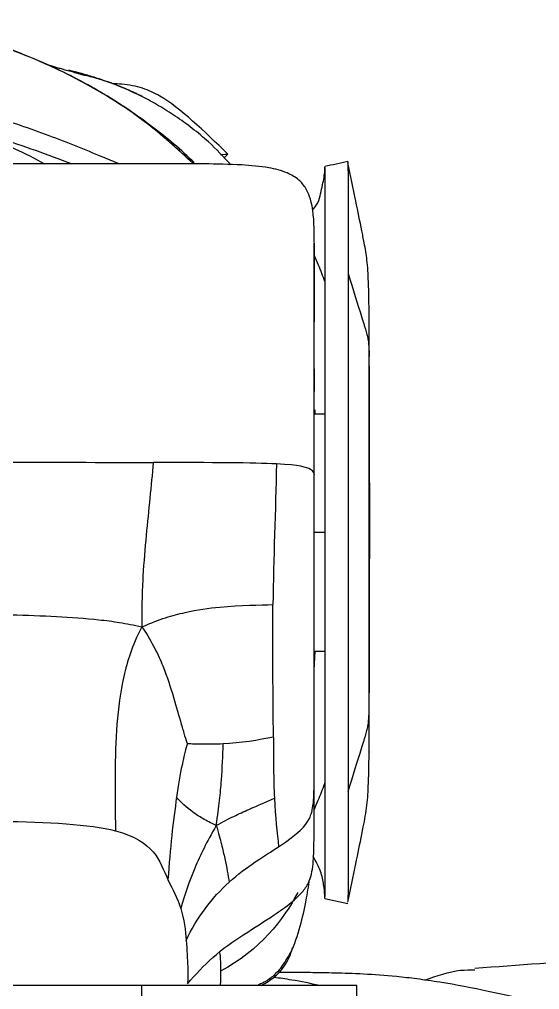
# Model space of a CAD drawing. Header units: millimetres. Extents: x 0 to 1189, y 0 to 841.
# Drawn here: x 156.93 to 178.89, y 385.12 to 426.05 of the extents above; entities that cross this region are included whole.
import ezdxf

# ---------------------------------------------------------------- set-up
doc = ezdxf.new("R2010")
doc.units = ezdxf.units.MM

msp = doc.modelspace()

# ---------------------------------------------------------------- linework, layer by layer
at = {"color": 7, "linetype": 'Continuous', "lineweight": 25}
for p, q in [((165.572, 420.203), (165.719, 420.361)), ((171.69, 413.563), (171.69, 413.553)), ((169.825, 409.402), (169.365, 409.402)), ((169.365, 406.972), (169.365, 407.059)), ((169.365, 404.402), (169.365, 406.724)), ((169.365, 398.902), (169.365, 404.402)), ((169.365, 399.402), (169.825, 399.402)), ((169.825, 388.961), (169.946, 388.935)), ((162.084, 385.292), (149.623, 385.292)), ((162.084, 385.292), (162.084, 381.526)), ((171.164, 385.292), (162.084, 385.292)), ((164.029, 385.419), (164.029, 385.412)), ((171.164, 381.249), (171.164, 385.292))]:
    msp.add_line(p, q, dxfattribs=at)
at = {"color": 8, "linetype": 'Continuous', "lineweight": 25}
for p, q in [((169.415, 409.402), (169.405, 409.578)), ((169.825, 404.402), (169.365, 404.402)), ((169.365, 398.596), (169.414, 399.402)), ((169.946, 388.935), (170.786, 388.751))]:
    msp.add_line(p, q, dxfattribs=at)
at = {"color": 7, "linetype": 'Continuous', "lineweight": 25, "flags": 128}
for points in [[(169.365, 414.707), (169.365, 413.858), (169.365, 413.537), (169.365, 413.296)], [(169.365, 411.304), (169.365, 410.732), (169.365, 410.516), (169.365, 410.354)]]:
    msp.add_lwpolyline(points, dxfattribs=at)
at = {"color": 7, "linetype": 'Continuous', "lineweight": 25}
for points, knots in [([(164.287, 419.955), (163.662, 420.527), (162.253, 421.816), (159.73, 423.403), (156.853, 424.747), (153.822, 425.647), (150.706, 426.079), (147.563, 425.992), (144.466, 425.399), (141.464, 424.352), (138.63, 422.866), (136.399, 421.366), (135.241, 420.25), (134.857, 419.88)], [0, 0, 0, 0, 0.077816, 0.175475, 0.272683, 0.369246, 0.465187, 0.560906, 0.657107, 0.754189, 0.852207, 0.951002, 1, 1, 1, 1]), ([(164.283, 419.956), (163.604, 420.572), (162.087, 421.952), (159.36, 423.615), (156.261, 424.966), (152.999, 425.847), (150.768, 425.962), (149.656, 426.02)], [0, 0, 0, 0, 0.16946, 0.378982, 0.587402, 0.794324, 1, 1, 1, 1]), ([(165.848, 419.921), (165.543, 420.25), (165.036, 420.796), (164.231, 421.457), (163.525, 421.969), (162.811, 422.415), (162.22, 422.736), (161.767, 422.957), (161.42, 423.113), (161.088, 423.251), (160.778, 423.368), (160.499, 423.464), (160.23, 423.548), (159.974, 423.618), (159.762, 423.671), (159.627, 423.7), (159.453, 423.75), (159.33, 423.784), (159.104, 423.847), (158.847, 423.917), (158.572, 423.996), (158.341, 424.067), (158.239, 424.095), (158.086, 424.148), (157.997, 424.185), (157.951, 424.204)], [0, 0, 0, 0, 0.054171, 0.090134, 0.12569, 0.159228, 0.19177, 0.208784, 0.228221, 0.25365, 0.291055, 0.348694, 0.429815, 0.528625, 0.632482, 0.67285, 0.695819, 0.717642, 0.738292, 0.809837, 0.834622, 0.858518, 0.899814, 0.948919, 1, 1, 1, 1]), ([(164.309, 420.009), (164.17, 420.142), (163.745, 420.549), (162.995, 421.17), (162.069, 421.875), (161.129, 422.512), (160.256, 423.045), (159.438, 423.497), (158.655, 423.893), (158.201, 424.098), (157.955, 424.21)], [0, 0, 0, 0, 0.042327, 0.129046, 0.215782, 0.310157, 0.426934, 0.578927, 0.771308, 1, 1, 1, 1]), ([(162.118, 422.794), (162.118, 422.794), (162.117, 422.795), (162.11, 422.798), (162.098, 422.804), (162.082, 422.812), (162.061, 422.823), (162.035, 422.835), (161.98, 422.862), (161.873, 422.914), (161.683, 423.002), (161.453, 423.104), (161.189, 423.214), (160.901, 423.327), (160.6, 423.437), (160.296, 423.54), (160.001, 423.633), (159.726, 423.714), (159.482, 423.781), (159.276, 423.834), (159.148, 423.866), (159.074, 423.884), (159.034, 423.893), (159.009, 423.899), (159.006, 423.9), (159.004, 423.9)], [0, 0, 0, 0, 0.0181181, 0.0360944, 0.0539856, 0.0718493, 0.0897436, 0.1077264, 0.1258546, 0.1886383, 0.2514947, 0.3134949, 0.3756588, 0.4376252, 0.4998998, 0.562119, 0.6244852, 0.6869087, 0.7491072, 0.812086, 0.8745338, 0.9061743, 0.9374135, 0.968579, 1, 1, 1, 1]), ([(162.857, 422.815), (162.618, 422.937), (162.115, 423.194), (161.419, 423.308), (160.992, 423.329), (160.861, 423.336)], [0, 0, 0, 0, 0.383603, 0.810504, 1, 1, 1, 1]), ([(161.128, 419.962), (160.903, 420.055), (159.935, 420.455), (158.148, 421.175), (155.593, 422.056), (152.755, 422.814), (150.69, 422.95), (149.657, 423.018)], [0, 0, 0, 0, 0.061956, 0.267279, 0.482206, 0.740842, 1, 1, 1, 1]), ([(150.59, 422.115), (151.178, 422.062), (152.21, 421.969), (153.516, 421.697), (154.399, 421.459), (155.041, 421.258), (155.786, 420.997), (156.796, 420.592), (157.57, 420.182), (157.983, 419.962)], [0, 0, 0, 0, 0.229026, 0.402175, 0.518994, 0.584457, 0.666388, 0.821898, 1, 1, 1, 1]), ([(159.12, 419.962), (158.118, 420.333), (156.258, 421.02), (153.436, 421.796), (151.602, 422.004), (150.682, 422.109)], [0, 0, 0, 0, 0.367904, 0.682913, 1, 1, 1, 1]), ([(165.421, 420.357), (165.433, 420.357), (165.697, 420.358), (165.713, 420.359), (165.729, 420.36)], [0, 0, 0, 0, 0.043175, 1, 1, 1, 1]), ([(169.365, 416.664), (169.371, 417.174), (169.38, 417.943), (169.105, 418.849), (168.708, 419.32), (168.169, 419.631), (167.345, 419.832), (166.168, 419.93), (164.541, 419.962), (162.378, 419.961), (159.662, 419.962), (156.472, 419.962), (153.07, 419.962), (150.753, 419.962), (149.623, 419.962)], [0, 0, 0, 0, 0.069714, 0.105219, 0.126026, 0.152246, 0.188709, 0.240793, 0.313236, 0.410687, 0.535901, 0.68375, 0.845927, 1, 1, 1, 1]), ([(170.785, 420.052), (170.625, 420.017), (170.305, 419.947), (169.985, 419.877), (169.825, 419.842)], [0, 0, 0, 0, 0.500005, 1, 1, 1, 1]), ([(170.785, 420.044), (170.786, 420.048), (170.788, 420.056), (170.79, 420.021), (170.792, 419.961), (170.794, 419.872), (170.796, 419.756), (170.798, 419.613), (170.8, 419.265), (170.803, 418.525), (170.803, 417.156), (170.803, 415.942), (170.803, 415.335)], [0, 0, 0, 0, 0.047038, 0.098218, 0.149401, 0.200609, 0.251858, 0.30316, 0.354521, 0.56897, 0.784306, 1, 1, 1, 1]), ([(171.69, 413.56), (171.683, 414.04), (171.672, 414.854), (171.623, 415.736), (171.554, 416.242), (171.492, 416.582), (171.431, 416.887), (171.32, 417.442), (171.105, 418.486), (170.903, 419.461), (170.791, 420.004)], [0, 0, 0, 0, 0.223257, 0.378445, 0.442509, 0.502347, 0.544574, 0.582703, 0.767679, 1, 1, 1, 1]), ([(169.288, 418.006), (169.305, 418.022), (169.546, 418.246), (169.672, 418.836), (169.823, 419.497), (169.825, 419.827), (169.825, 419.831), (169.825, 419.831)], [0, 0, 0, 0, 0.022083, 0.316121, 0.625424, 0.938962, 1, 1, 1, 1]), ([(169.825, 419.806), (169.825, 419.803), (169.825, 419.788), (169.825, 419.722), (169.825, 419.606), (169.825, 419.451), (169.825, 419.096), (169.825, 418.353), (169.825, 417), (169.825, 415.801), (169.825, 415.201)], [0, 0, 0, 0, 0.014811, 0.080947, 0.147198, 0.213586, 0.280127, 0.518776, 0.759022, 1, 1, 1, 1]), ([(169.365, 416.621), (169.365, 416.634), (169.365, 416.677), (169.365, 416.382), (169.365, 415.779), (169.365, 415.062), (169.365, 414.707)], [0, 0, 0, 0, 0.127108, 0.423329, 0.713775, 1, 1, 1, 1]), ([(170.803, 415.335), (171.009, 414.673), (171.267, 413.846), (171.452, 413.246), (171.492, 413.117), (171.501, 413.086), (171.503, 413.079), (171.504, 413.077), (171.504, 413.076), (171.505, 413.073), (171.507, 413.066), (171.516, 413.036), (171.551, 412.922), (171.6, 412.757), (171.629, 412.624), (171.653, 412.483), (171.662, 412.407), (171.677, 412.242), (171.682, 412.153), (171.687, 412.017), (171.688, 411.971), (171.691, 411.886), (171.691, 411.848), (171.692, 411.823)], [0, 0, 0, 0, 0.5, 0.625, 0.65625, 0.664062, 0.666016, 0.666016, 0.666992, 0.666992, 0.667969, 0.671875, 0.6875, 0.75, 0.8125, 0.8125, 0.875, 0.875, 0.9375, 0.9375, 0.96875, 0.96875, 1, 1, 1, 1]), ([(169.365, 410.354), (169.365, 410.383), (169.365, 410.485), (169.365, 410.749), (169.365, 411.284), (169.365, 412.428), (169.365, 413.739), (169.365, 413.943), (169.365, 413.655), (169.365, 413.461), (169.365, 413.353), (169.365, 413.309), (169.365, 413.296)], [0, 0, 0, 0, 0.03125, 0.0625, 0.125, 0.25, 0.5, 0.75, 0.875, 0.9375, 0.96875, 1, 1, 1, 1]), ([(171.689, 395.14), (171.702, 398.682), (171.726, 404.856), (171.7, 411.031), (171.689, 413.664)], [0, 0, 0, 0, 0.573565, 1, 1, 1, 1]), ([(171.692, 396.981), (171.692, 397.069), (171.693, 397.402), (171.694, 398.331), (171.692, 400.449), (171.686, 404.402), (171.692, 408.355), (171.694, 410.473), (171.693, 411.402), (171.692, 411.735), (171.692, 411.823)], [0, 0, 0, 0, 0.0625, 0.125, 0.25, 0.5, 0.75, 0.875, 0.9375, 1, 1, 1, 1]), ([(169.365, 407.059), (169.365, 407.769), (169.365, 408.768), (169.365, 409.71), (169.365, 410.146), (169.365, 410.31), (169.365, 410.354)], [0, 0, 0, 0, 0.5, 0.75, 0.875, 1, 1, 1, 1]), ([(149.623, 407.375), (150.747, 407.375), (151.91, 407.374), (154.231, 407.372), (155.389, 407.371), (158.757, 407.366), (160.863, 407.362), (162.573, 407.358)], [0, 0, 0, 0, 0.25, 0.25, 0.5, 0.5, 1, 1, 1, 1]), ([(162.573, 407.358), (162.495, 406.368), (162.321, 404.861), (162.155, 402.893), (162.098, 401.632), (162.091, 400.905), (162.099, 400.417)], [0, 0, 0, 0, 0.5, 0.75, 0.875, 1, 1, 1, 1]), ([(169.365, 395.245), (169.365, 395.298), (169.365, 395.42), (169.365, 395.819), (169.365, 396.521), (169.365, 397.722), (169.365, 399.295), (169.365, 401.127), (169.365, 403.092), (169.365, 405.068), (169.365, 406.327), (169.365, 406.958)], [0, 0, 0, 0, 0.038527, 0.087917, 0.200623, 0.321545, 0.44723, 0.577968, 0.71473, 0.857066, 1, 1, 1, 1]), ([(162.099, 400.417), (162.501, 400.603), (163.113, 400.828), (164.198, 401.111), (165.903, 401.347), (167.064, 401.344), (167.631, 401.359)], [0, 0, 0, 0, 0.125, 0.25, 0.5, 1, 1, 1, 1]), ([(149.623, 400.969), (150.312, 400.968), (151.36, 400.967), (152.449, 400.964), (152.86, 400.963), (152.93, 400.963), (152.959, 400.963), (152.966, 400.963), (152.968, 400.963), (152.969, 400.963), (152.977, 400.963), (153.004, 400.963), (153.204, 400.962), (153.743, 400.96), (154.938, 400.955), (155.936, 400.943), (157.237, 400.914), (157.872, 400.893), (159.104, 400.83), (159.702, 400.787), (160.578, 400.692), (160.866, 400.655), (161.45, 400.561), (161.75, 400.503), (162.099, 400.417)], [0, 0, 0, 0, 0.25, 0.375, 0.390625, 0.398437, 0.400391, 0.400879, 0.400879, 0.401367, 0.401367, 0.402344, 0.40625, 0.4375, 0.5, 0.625, 0.625, 0.75, 0.75, 0.875, 0.875, 0.9375, 0.9375, 1, 1, 1, 1]), ([(162.099, 400.417), (161.869, 399.99), (161.585, 399.309), (161.225, 398.003), (160.926, 395.676), (160.964, 393.454), (160.982, 391.818)], [0, 0, 0, 0, 0.125, 0.25, 0.5, 1, 1, 1, 1]), ([(162.099, 400.417), (162.35, 400.048), (162.666, 399.496), (163.101, 398.522), (163.445, 397.433), (163.714, 396.465), (163.905, 395.809), (163.985, 395.553), (164.008, 395.482)], [0, 0, 0, 0, 0.125, 0.25, 0.5, 0.75, 0.875, 1, 1, 1, 1]), ([(170.803, 393.469), (171.009, 394.131), (171.267, 394.958), (171.452, 395.558), (171.492, 395.687), (171.501, 395.718), (171.503, 395.725), (171.504, 395.727), (171.504, 395.728), (171.505, 395.731), (171.507, 395.738), (171.516, 395.768), (171.551, 395.882), (171.6, 396.048), (171.629, 396.18), (171.653, 396.321), (171.662, 396.397), (171.677, 396.562), (171.682, 396.651), (171.687, 396.787), (171.688, 396.833), (171.691, 396.918), (171.691, 396.956), (171.692, 396.981)], [0, 0, 0, 0, 0.5, 0.625, 0.65625, 0.664062, 0.666016, 0.666016, 0.666992, 0.666992, 0.667969, 0.671875, 0.6875, 0.75, 0.8125, 0.8125, 0.875, 0.875, 0.9375, 0.9375, 0.96875, 0.96875, 1, 1, 1, 1]), ([(164.008, 395.482), (163.987, 395.412), (163.912, 395.148), (163.749, 394.428), (163.635, 393.742), (163.563, 393.241)], [0, 0, 0, 0, 0.25, 0.5, 1, 1, 1, 1]), ([(165.528, 395.481), (165.178, 395.463), (164.699, 395.468), (164.22, 395.481), (164.052, 395.483), (164.008, 395.482)], [0, 0, 0, 0, 0.5, 0.75, 1, 1, 1, 1]), ([(165.236, 392.044), (165.303, 392.479), (165.383, 393.122), (165.483, 394.24), (165.518, 394.992), (165.528, 395.481)], [0, 0, 0, 0, 0.25, 0.5, 1, 1, 1, 1]), ([(167.865, 391.142), (168.708, 391.695), (169.103, 392.126), (169.231, 392.485), (169.272, 392.627), (169.288, 392.699), (169.329, 392.916), (169.36, 393.213), (169.364, 393.537), (169.365, 393.883), (169.365, 394.068), (169.365, 394.354), (169.365, 394.451), (169.365, 394.643), (169.365, 394.74), (169.365, 394.927), (169.365, 395.017), (169.365, 395.141), (169.365, 395.18), (169.365, 395.249), (169.365, 395.278), (169.365, 395.296)], [0, 0, 0, 0, 0.25, 0.3125, 0.3125, 0.375, 0.375, 0.5, 0.625, 0.625, 0.75, 0.75, 0.8125, 0.8125, 0.875, 0.875, 0.9375, 0.9375, 0.96875, 0.96875, 1, 1, 1, 1]), ([(170.791, 388.801), (170.903, 389.343), (171.105, 390.317), (171.326, 391.393), (171.452, 392.02), (171.542, 392.48), (171.62, 393.022), (171.673, 393.952), (171.683, 394.765), (171.69, 395.244)], [0, 0, 0, 0, 0.232273, 0.417211, 0.467352, 0.536695, 0.621633, 0.776789, 1, 1, 1, 1]), ([(164.028, 385.369), (164.367, 385.753), (165.068, 386.546), (166.368, 387.431), (167.507, 388.146), (168.345, 388.723), (168.839, 389.175), (169.133, 389.589), (169.314, 390.147), (169.365, 390.955), (169.365, 392.033), (169.365, 393.341), (169.365, 394.261), (169.365, 394.78)], [0, 0, 0, 0, 0.128163, 0.265565, 0.392813, 0.467215, 0.521076, 0.560737, 0.593393, 0.667528, 0.763717, 0.866818, 1, 1, 1, 1]), ([(169.825, 393.603), (169.825, 393.09), (169.825, 392.065), (169.825, 390.839), (169.825, 389.839), (169.825, 389.181), (169.825, 389.088), (169.825, 389.051)], [0, 0, 0, 0, 0.204501, 0.408573, 0.611667, 0.849165, 1, 1, 1, 1]), ([(170.803, 393.469), (170.803, 392.95), (170.803, 391.913), (170.803, 390.672), (170.801, 389.659), (170.798, 388.998), (170.792, 388.897), (170.79, 388.859)], [0, 0, 0, 0, 0.206055, 0.411884, 0.617114, 0.857792, 1, 1, 1, 1]), ([(165.236, 392.044), (165, 392.153), (164.658, 392.332), (164.091, 392.698), (163.751, 393.008), (163.563, 393.241)], [0, 0, 0, 0, 0.25, 0.5, 1, 1, 1, 1]), ([(165.236, 392.044), (165.523, 392.206), (165.983, 392.439), (166.828, 392.821), (167.382, 393.055), (167.689, 393.195)], [0, 0, 0, 0, 0.25, 0.5, 1, 1, 1, 1]), ([(149.623, 392.237), (150.722, 392.237), (151.843, 392.237), (154.04, 392.238), (157.269, 392.239), (159.882, 392.099), (160.982, 391.818)], [0, 0, 0, 0, 0.25, 0.25, 0.5, 1, 1, 1, 1]), ([(165.236, 392.044), (165.02, 391.67), (164.706, 391.083), (164.192, 389.968), (163.896, 389.122), (163.74, 388.535)], [0, 0, 0, 0, 0.25, 0.5, 1, 1, 1, 1]), ([(165.236, 392.044), (165.335, 391.712), (165.464, 391.232), (165.646, 390.437), (165.734, 389.948), (165.781, 389.654)], [0, 0, 0, 0, 0.25, 0.5, 1, 1, 1, 1]), ([(169.825, 388.961), (169.826, 388.997), (169.826, 389.068), (169.78, 389.524), (169.669, 390.11), (169.447, 390.529), (169.334, 390.742)], [0, 0, 0, 0, 0.250652, 0.500783, 0.746203, 1, 1, 1, 1]), ([(167.963, 386.028), (168.109, 386.237), (168.448, 386.726), (168.778, 387.702), (169.019, 388.77), (169.133, 389.482), (169.183, 389.787)], [0, 0, 0, 0, 0.23547, 0.548544, 0.806089, 1, 1, 1, 1]), ([(167.134, 385.292), (167.33, 385.408), (167.695, 385.623), (168.023, 385.98), (168.288, 386.368), (168.408, 386.691), (168.446, 386.864), (168.451, 386.887)], [0, 0, 0, 0, 0.244146, 0.452974, 0.690356, 0.96012, 1, 1, 1, 1]), ([(188.397, 386.446), (186.147, 386.451), (182.097, 386.461), (177.979, 386.147), (176.149, 386.008)], [0, 0, 0, 0, 0.555547, 1, 1, 1, 1]), ([(167.961, 386.03), (167.866, 385.923), (167.661, 385.69), (167.313, 385.448), (167.062, 385.336), (166.963, 385.292)], [0, 0, 0, 0, 0.340837, 0.740399, 1, 1, 1, 1]), ([(169.599, 385.292), (169.208, 385.375), (168.565, 385.511), (167.916, 385.599), (167.661, 385.634)], [0, 0, 0, 0, 0.60838, 1, 1, 1, 1]), ([(169.599, 385.292), (169.208, 385.375), (168.565, 385.511), (167.916, 385.599), (167.661, 385.634)], [0, 0, 0, 0, 0.60838, 1, 1, 1, 1]), ([(195.158, 374.553), (194.648, 375.086), (193.61, 376.17), (191.932, 377.679), (190.177, 379.108), (188.42, 380.389), (186.674, 381.53), (185.047, 382.462), (183.534, 383.176), (182.101, 383.711), (180.55, 384.156), (178.756, 384.582), (176.802, 385.042), (175.053, 385.378), (173.74, 385.569), (172.639, 385.695), (171.392, 385.784), (170.407, 385.814), (169.594, 385.83), (168.88, 385.838), (168.26, 385.845), (167.924, 385.846), (167.879, 385.847)], [0, 0, 0, 0, 0.068927, 0.14003, 0.211709, 0.281859, 0.344775, 0.408055, 0.457739, 0.500458, 0.548835, 0.608938, 0.677338, 0.740023, 0.768817, 0.794427, 0.837887, 0.883098, 0.9067, 0.946875, 0.992863, 1, 1, 1, 1]), ([(174.047, 385.519), (174.548, 385.7), (175.247, 385.953), (175.953, 385.955), (176.153, 385.955)], [0, 0, 0, 0, 0.715766, 1, 1, 1, 1])]:
    msp.add_open_spline(points, degree=3, knots=knots, dxfattribs=at)
for points in [[(165.729, 420.36), (164.725, 421.333), (163.721, 422.306), (162.857, 422.815)], [(169.825, 415.201), (169.825, 412.332), (169.825, 404.402), (169.825, 396.472), (169.825, 393.603)], [(170.803, 415.335), (170.803, 412.433), (170.806, 404.402), (170.803, 396.371), (170.803, 393.469)], [(169.365, 406.87), (169.365, 408.477), (169.365, 409.993), (169.365, 411.304)], [(167.778, 407.296), (166.793, 407.345), (165.125, 407.352), (162.573, 407.358)], [(167.778, 407.296), (167.737, 405.331), (167.654, 403.299), (167.631, 401.359)], [(169.365, 406.87), (169.365, 406.904), (169.365, 407.06), (168.762, 407.246), (167.778, 407.296)], [(167.649, 395.771), (167.641, 397.571), (167.607, 399.419), (167.631, 401.359)], [(167.649, 395.771), (167.054, 395.645), (166.228, 395.518), (165.528, 395.481)], [(167.649, 395.771), (167.653, 394.87), (167.65, 393.982), (167.689, 393.195)], [(163.563, 393.241), (163.418, 392.24), (163.284, 391.068), (163.199, 389.757)], [(167.689, 393.195), (167.728, 392.409), (167.809, 391.724), (167.865, 391.142)], [(160.982, 391.818), (162.63, 391.397), (162.836, 390.553), (163.199, 389.757)], [(165.781, 389.654), (166.507, 390.311), (167.303, 390.773), (167.865, 391.142)], [(163.199, 389.757), (163.38, 389.359), (163.601, 388.973), (163.74, 388.535)], [(163.97, 387.196), (164.4, 388.142), (165.055, 388.996), (165.781, 389.654)], [(168.675, 389.215), (168.087, 388.07), (167.076, 386.777), (165.415, 385.898)], [(163.74, 388.535), (163.878, 388.097), (163.934, 387.607), (163.97, 387.196)]]:
    msp.add_open_spline(points, degree=3, dxfattribs=at)
at = {"color": 8, "linetype": 'Continuous', "lineweight": 25}
for points, knots in [([(169.365, 411.304), (169.365, 412.002), (169.365, 413.415), (169.365, 414.983), (169.365, 416.099), (169.365, 416.627), (169.365, 416.622), (169.365, 416.621)], [0, 0, 0, 0, 0.217847, 0.440383, 0.66773, 0.896621, 1, 1, 1, 1]), ([(169.365, 416.098), (169.423, 415.962), (169.581, 415.598), (169.732, 415.22), (169.82, 414.986), (169.825, 414.973)], [0, 0, 0, 0, 0.3579007, 0.9625793, 1, 1, 1, 1]), ([(171.692, 411.823), (171.692, 411.954), (171.694, 412.276), (171.694, 412.705), (171.693, 413.116), (171.691, 413.425), (171.689, 413.586), (171.689, 413.646), (171.689, 413.671), (171.689, 413.661), (171.689, 413.66)], [0, 0, 0, 0, 0.0996473, 0.2453976, 0.4163023, 0.6045954, 0.8041866, 0.8940896, 0.984548, 1, 1, 1, 1]), ([(169.365, 406.87), (169.365, 406.856), (169.365, 406.835), (169.365, 406.937), (169.365, 406.972)], [0, 0, 0, 0, 0.665374, 1, 1, 1, 1]), ([(171.689, 395.145), (171.689, 395.144), (171.689, 395.139), (171.689, 395.161), (171.689, 395.198), (171.69, 395.255), (171.69, 395.329), (171.691, 395.453), (171.692, 395.651), (171.693, 395.958), (171.694, 396.306), (171.693, 396.646), (171.692, 396.884), (171.692, 396.981)], [0, 0, 0, 0, 0.039439, 0.114786, 0.189712, 0.263934, 0.337163, 0.409107, 0.557568, 0.695903, 0.820647, 0.927063, 1, 1, 1, 1]), ([(169.365, 392.706), (169.423, 392.842), (169.581, 393.206), (169.732, 393.584), (169.82, 393.818), (169.825, 393.831)], [0, 0, 0, 0, 0.357898, 0.962579, 1, 1, 1, 1]), ([(163.97, 387.196), (163.996, 386.795), (164.048, 385.986), (164.027, 385.459), (164.028, 385.431), (164.029, 385.419)], [0, 0, 0, 0, 0.364885, 0.735889, 1, 1, 1, 1]), ([(165.38, 386.69), (165.39, 386.598), (165.415, 386.376), (165.415, 386.075), (165.415, 385.898)], [0, 0, 0, 0, 0.413296, 1, 1, 1, 1]), ([(165.415, 385.898), (165.418, 385.722), (165.423, 385.481), (165.402, 385.332), (165.397, 385.292)], [0, 0, 0, 0, 0.7339847, 1, 1, 1, 1])]:
    msp.add_open_spline(points, degree=3, knots=knots, dxfattribs=at)

doc.saveas('drawing.dxf')
